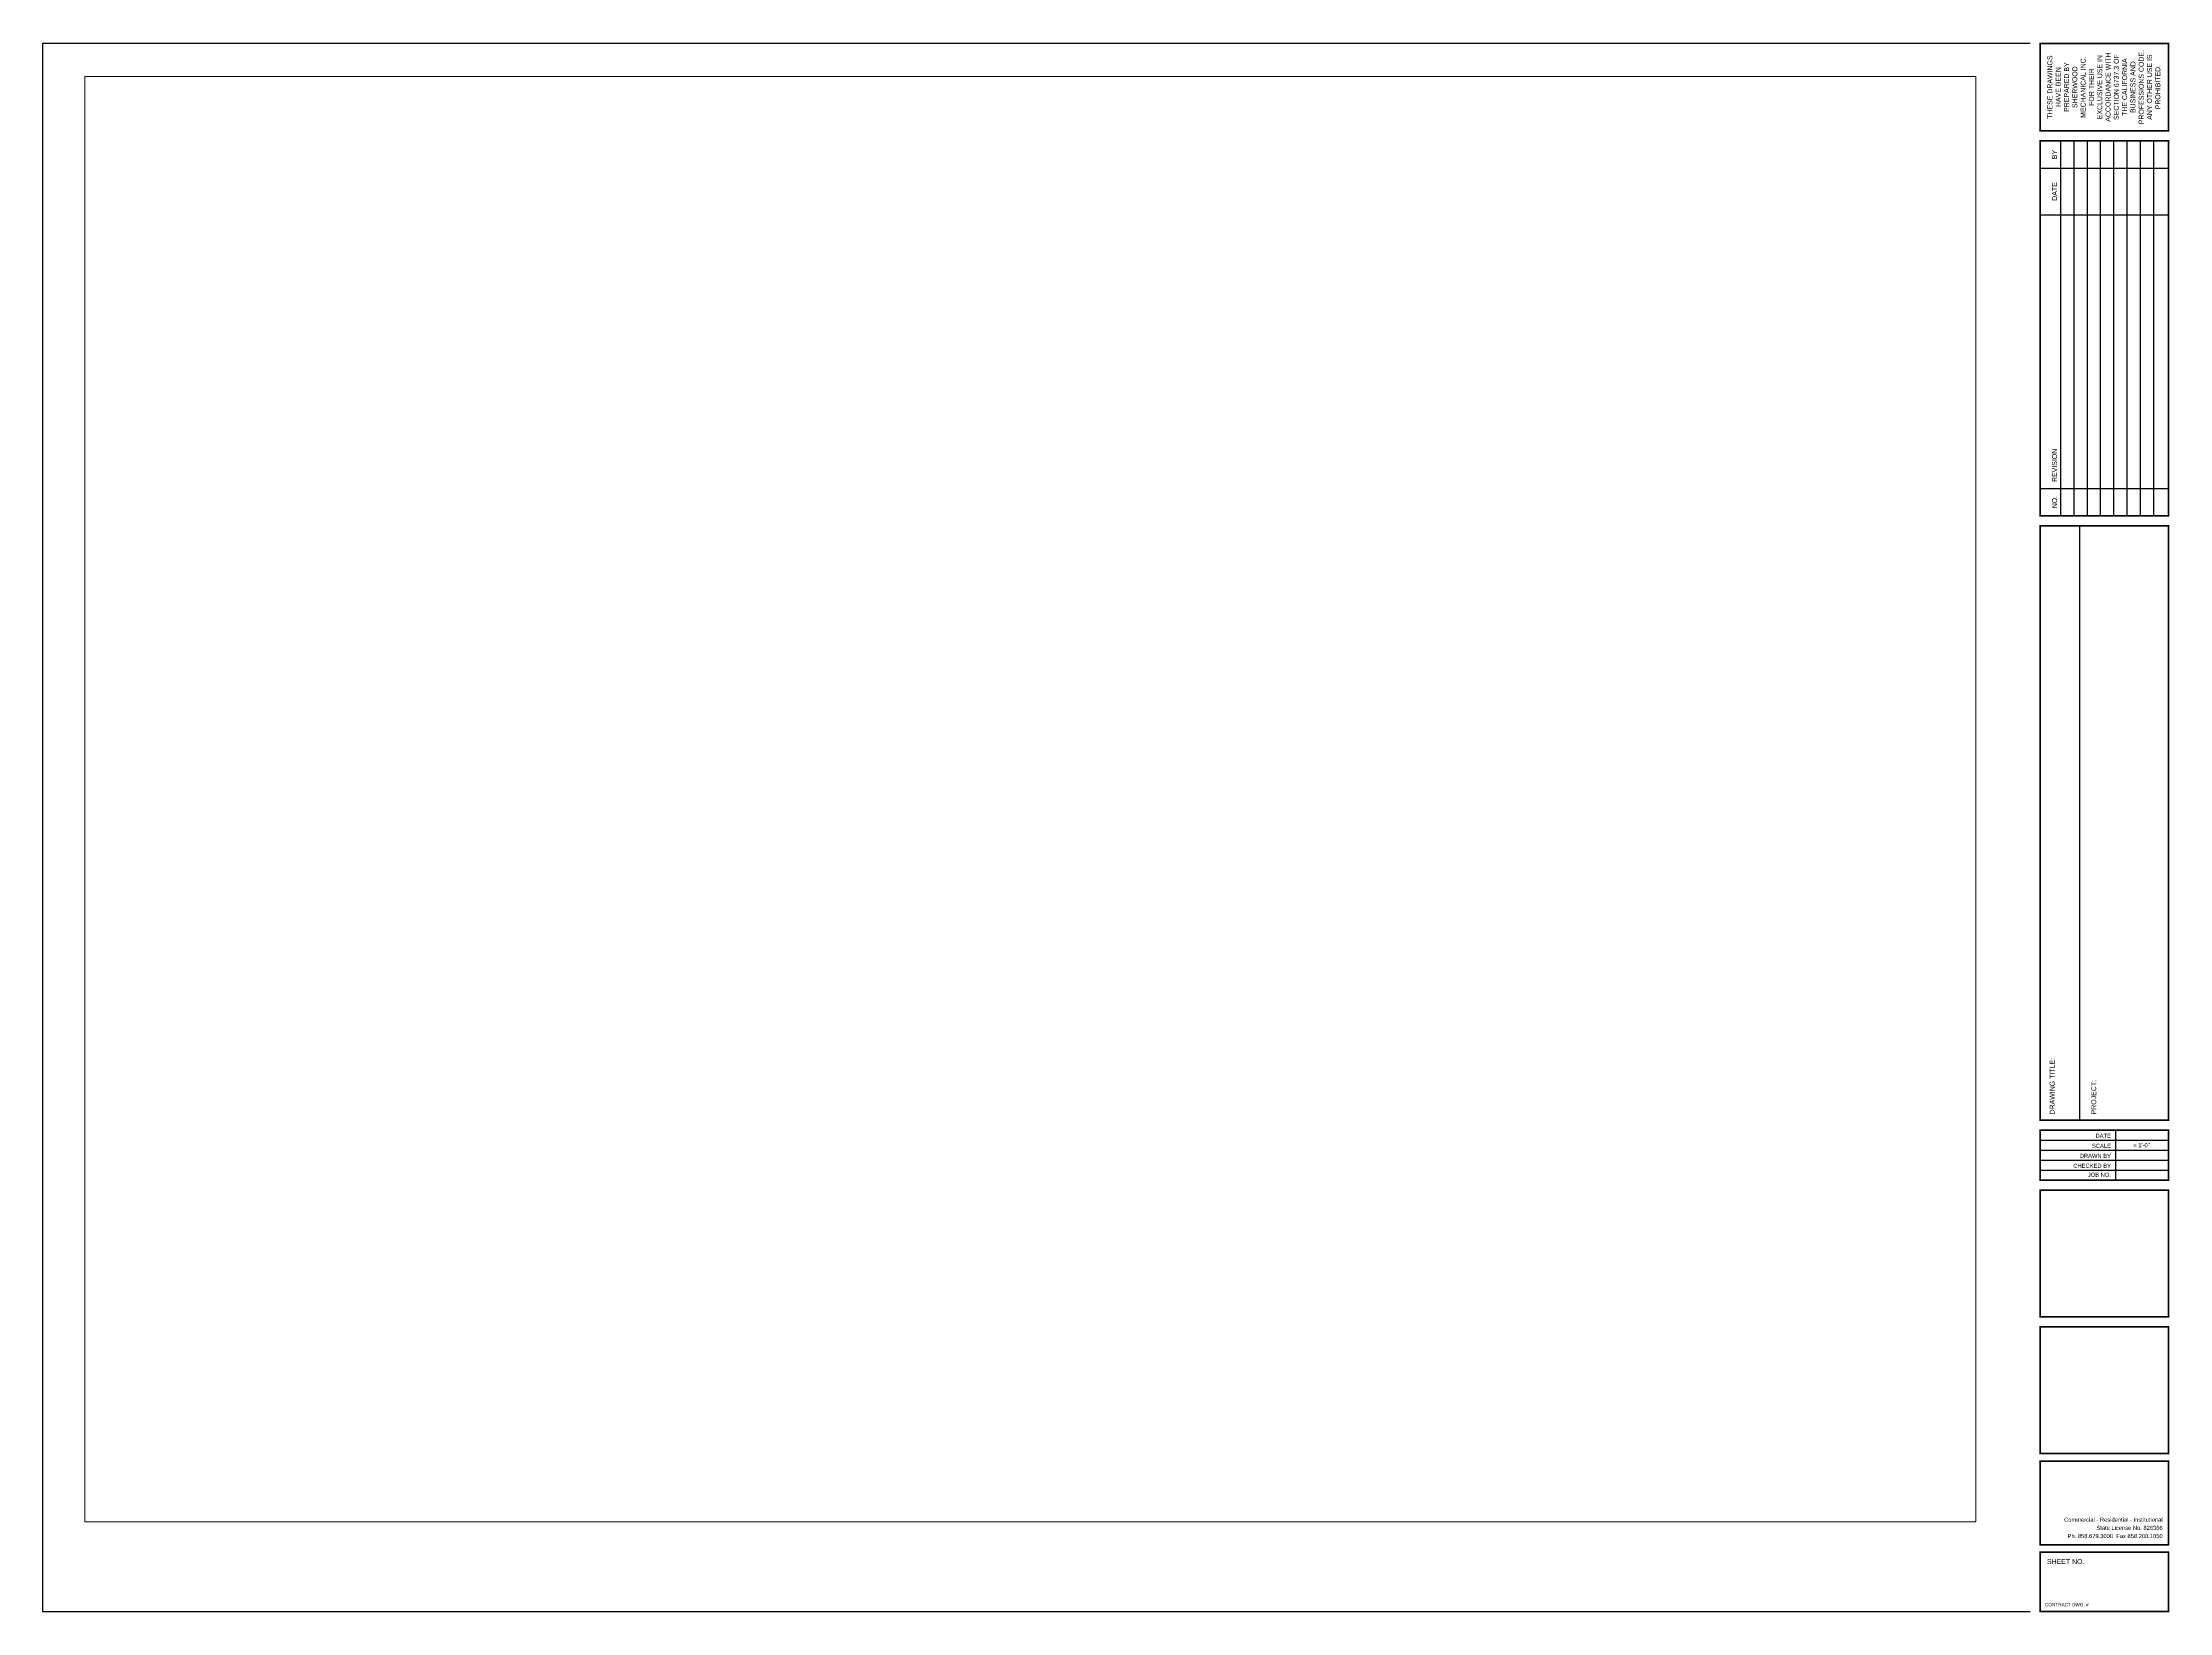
# Paper-space layout 'Layout1' of a CAD drawing. Header units: inches. Extents: x 3.6 to 43.4, y 1.2 to 30.5.
import ezdxf
from ezdxf.enums import TextEntityAlignment as Align

# ---------------------------------------------------------------- set-up
doc = ezdxf.new("R2010")
doc.units = ezdxf.units.IN
doc.header["$LTSCALE"] = 0.25
doc.header["$MEASUREMENT"] = 0
doc.layers.get('Defpoints').update_dxf_attribs({"color": 1})
doc.layers.add('ANNO-NPLT', color=140, linetype='Continuous', plot=False)
doc.styles.add('TTL1', font='arial.ttf')
doc.styles.add('TTL2', font='arial.ttf')

# ---------------------------------------------------------------- blocks, each defined once
blk = doc.blocks.new('E-SIZE')
at = {"color": 2}
for p, q in [((39.148, 20.621), (39.148, 27.628)), ((39.397, 20.621), (39.397, 27.628)), ((39.645, 20.621), (39.645, 27.628)), ((39.893, 20.621), (39.893, 27.628)), ((40.141, 20.621), (40.141, 27.628)), ((40.39, 20.621), (40.39, 27.628)), ((40.638, 20.621), (40.638, 27.628)), ((40.886, 20.621), (40.886, 27.628)), ((38.763, 27.116), (41.165, 27.116)), ((38.763, 26.247), (41.165, 26.247)), ((38.763, 21.133), (41.165, 21.133)), ((38.763, 8.952), (41.165, 8.952)), ((38.763, 8.766), (41.165, 8.766)), ((40.172, 9.139), (40.172, 8.208)), ((38.763, 8.58), (41.165, 8.58)), ((38.763, 8.394), (41.165, 8.394))]:
    blk.add_line(p, q, dxfattribs=at)
blk.add_line((39.507, 9.325), (39.507, 20.435))
at = {"const_width": 0.031}
for points in [[(38.763, 27.814), (41.165, 27.814), (41.165, 29.449), (38.763, 29.449)], [(38.763, 20.621), (41.165, 20.621), (41.165, 27.628), (38.763, 27.628)], [(38.763, 9.325), (41.165, 9.325), (41.165, 20.435), (38.763, 20.435)], [(38.763, 8.208), (41.165, 8.208), (41.165, 9.139), (38.763, 9.139)], [(38.763, 5.651), (41.165, 5.651), (41.165, 8.021), (38.763, 8.021)], [(38.763, 3.095), (41.165, 3.095), (41.165, 5.465), (38.763, 5.465)], [(38.763, 1.392), (41.165, 1.392), (41.165, 2.956), (38.763, 2.956)], [(38.763, 1.252), (41.165, 1.252), (41.165, 0.142), (38.763, 0.142)]]:
    blk.add_lwpolyline(points, close=True, dxfattribs=at)
at = {"layer": 'Defpoints'}
blk.add_lwpolyline([(38.576, 29.449), (1.416, 29.449), (1.416, 0.142), (38.576, 0.142)], dxfattribs=at)
at = {"color": 7, "style": 'TTL2'}
for s, p in [('BY', (39.078, 27.372)), ('DATE', (39.078, 26.682)), ('NO.', (39.078, 20.877))]:
    blk.add_text(s, height=0.0931, rotation=90, dxfattribs=at).set_placement(p, align=Align.CENTER)
blk.add_text('REVISION', height=0.0931, rotation=90, dxfattribs=at).set_placement((39.078, 21.253))
for s, height, p in [('DRAWING TITLE:', 0.09309, (38.941, 9.434)), ('PROJECT:', 0.0931, (39.717, 9.434))]:
    blk.add_text(s, height=height, rotation=90, dxfattribs=at).set_placement(p, align=Align.TOP_LEFT)
for s, p in [('SCALE', (40.087, 8.785)), ('DATE', (40.087, 8.971)), ('CHECKED BY', (40.087, 8.412)), ('DRAWN BY', (40.087, 8.598)), ('JOB NO.', (40.087, 8.244))]:
    blk.add_text(s, height=0.0776, dxfattribs=at).set_placement(p, align=Align.BOTTOM_RIGHT)
at = {"style": 'TTL2'}
for s, p in [('Commercial - Residential - Institutional', (41.053, 1.799)), ('Ph. 858.679.3000  Fax 858.200.1050', (41.053, 1.493)), ('State License No. 826366', (41.053, 1.646))]:
    blk.add_text(s, height=0.07704, dxfattribs=at).set_placement(p, align=Align.BOTTOM_RIGHT)
at = {"color": 2, "style": 'TTL2'}
blk.add_text('SHEET NO.', height=0.0931, dxfattribs=at).set_placement((38.89, 1.125), align=Align.TOP_LEFT)
at = {"color": 8, "style": 'TTL2'}
blk.add_text('CONTRACT DWG. #', height=0.06206, dxfattribs=at).set_placement((38.855, 0.242))
at = {"insert": (38.899, 28.632), "char_height": 0.093094, "width": 1.43077, "attachment_point": 2, "rotation": 90, "style": 'TTL2'}
blk.add_mtext('THESE DRAWINGS HAVE BEEN PREPARED BY SHERWOOD MECHANICAL INC. FOR THEIR EXCLUSIVE USE IN ACCORDANCE WITH SECTION 6737.3 OF THE CALIFORNIA BUSINESS AND PROFESSIONS CODE.  ANY OTHER USE IS PROHIBITED.', dxfattribs=at)
at = {"style": 'TTL2'}
for tag, p in [('REV_1_BY', (39.339, 27.359)), ('REV_2_BY', (39.588, 27.359)), ('REV_3_BY', (39.836, 27.359)), ('REV_4_BY', (40.084, 27.359)), ('REV_5_BY', (40.332, 27.359)), ('REV_6_BY', (40.581, 27.359)), ('REV_7_BY', (40.829, 27.359)), ('REV_8_BY', (41.077, 27.359)), ('REV_1_DATE', (39.339, 26.68)), ('REV_2_DATE', (39.588, 26.68)), ('REV_3_DATE', (39.836, 26.68)), ('REV_4_DATE', (40.084, 26.68)), ('REV_5_DATE', (40.332, 26.68)), ('REV_6_DATE', (40.581, 26.68)), ('REV_7_DATE', (40.829, 26.68)), ('REV_8_DATE', (41.077, 26.68)), ('REV_1_NO.', (39.363, 20.877)), ('REV_2_NO.', (39.607, 20.877)), ('REV_3_NO.', (39.855, 20.877)), ('REV_4_NO.', (40.107, 20.877)), ('REV_5_NO.', (40.356, 20.877)), ('REV_6_NO.', (40.608, 20.877)), ('REV_7_NO.', (40.852, 20.877)), ('REV_8_NO.', (41.1, 20.877))]:
    blk.add_attdef(tag, text='', height=0.0931, rotation=90, dxfattribs=at).set_placement(p, align=Align.CENTER)
for tag, p in [('REV_1_TTL', (39.341, 21.252)), ('REV_2_TTL', (39.589, 21.252)), ('REV_3_TTL', (39.837, 21.252)), ('REV_4_TTL', (40.086, 21.252)), ('REV_5_TTL', (40.334, 21.252)), ('REV_6_TTL', (40.582, 21.252)), ('REV_7_TTL', (40.83, 21.252)), ('REV_8_TTL', (41.079, 21.252))]:
    blk.add_attdef(tag, p, '', height=0.0931, rotation=90, dxfattribs=at)
at = {"color": 4, "style": 'TTL1'}
blk.add_attdef('PROJECT_TTL', text='', height=0.31, rotation=90, dxfattribs=at).set_placement((40.188, 14.88), align=Align.CENTER)
at = {"color": 3, "style": 'TTL1'}
for tag, p in [('PROJECT_ADDRESS_1', (40.593, 14.88)), ('PROJECT_ADDRESS_2', (40.917, 14.88))]:
    blk.add_attdef(tag, text='', height=0.186, rotation=90, dxfattribs=at).set_placement(p, align=Align.CENTER)
at = {"color": 2, "style": 'TTL1'}
for tag, p in [('DWG_TTL_1', (38.939, 10.781)), ('DWG_TTL_2', (39.201, 10.781))]:
    blk.add_attdef(tag, text='', height=0.124, rotation=90, dxfattribs=at).set_placement(p, align=Align.TOP_LEFT)
at = {"style": 'TTL2'}
for tag, p in [('CREATION_DATE', (40.658, 9.002)), ('SCALE', (40.658, 8.82)), ('CHECKED_BY', (40.658, 8.444)), ('DRAWN_BY', (40.658, 8.637)), ('JOB_NO.', (40.658, 8.273))]:
    blk.add_attdef(tag, text='', height=0.0776, dxfattribs=at).set_placement(p, align=Align.CENTER)
at = {"color": 4, "style": 'TTL1', "width": 0.9}
blk.add_attdef('SHEET_NO.', text='', height=0.31, dxfattribs=at).set_placement((39.964, 0.671), align=Align.MIDDLE_CENTER)
at = {"color": 8, "style": 'TTL2'}
blk.add_attdef('CONTRACT_DWG_NO.', (39.743, 0.242), '', height=0.0621, dxfattribs=at)

psp = doc.layouts.get("Layout1")

# ---------------------------------------------------------------- block references
at = {"xscale": 1.000171749248783, "yscale": 1.000171749248783, "zscale": 1.000171749248783}
psp.add_blockref('E-SIZE', (2.185, 1.068), dxfattribs=at).add_auto_attribs({'SCALE': '= 1\'-0"'})

# ---------------------------------------------------------------- viewports
at = {"layer": 'ANNO-NPLT'}
psp.add_viewport(center=(22.072, 16.396), size=(35.362, 27.02022), view_center_point=(1789.568, 1185.03), view_height=1296.97041, dxfattribs=at)

doc.saveas('drawing.dxf')
